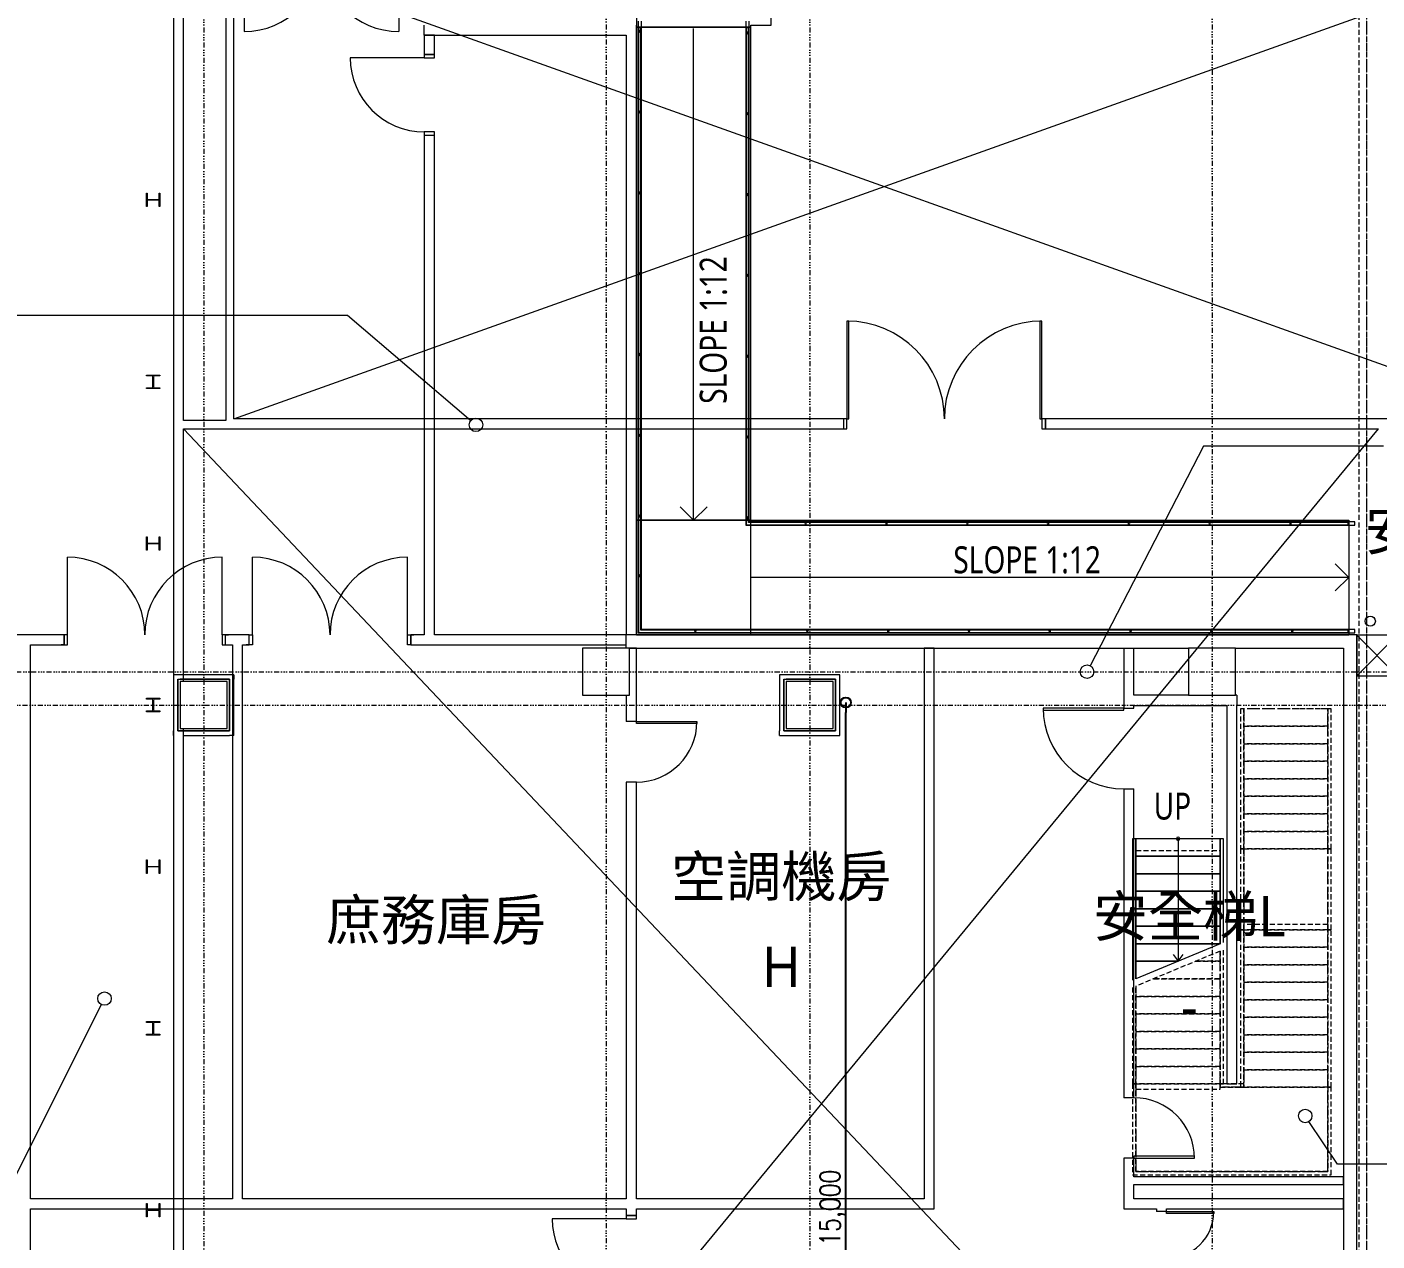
# Model space of a CAD drawing. Extents: x -168053 to 290600, y -560063 to 131745.
# Drawn here: x 240976 to 261025, y 7043 to 25068 of the extents above; entities that cross this region are included whole.
import ezdxf
from ezdxf.enums import TextEntityAlignment as Align

# ---------------------------------------------------------------- set-up
doc = ezdxf.new("R2010")
doc.units = 0
doc.header["$LTSCALE"] = 250
for name, pattern in [('H12PL1$0$DOTK1', [0.01, 0.005, -0.005]), ('H12PL1$0$JJP_三點線', [0.9, 0.3, -0.15, 0, -0.15, 0, -0.15, 0, -0.15]), ('H12PL1$0$JJP_虛線(退縮線、投影線、地下室範圍、非屬本工程、圖面分區)', [0.45, 0.3, -0.15]), ('H12PL1$0$虛線', [0.846667, 0.423333, -0.423333]), ('H12PL25$0$JJP_三點線', [0.9, 0.3, -0.15, 0, -0.15, 0, -0.15, 0, -0.15])]:
    doc.linetypes.add(name, pattern=pattern)
for name, color, linetype in [('H12PL1$0$A-OBJE-2D', 252, 'Continuous'), ('H12PL1$0$A-RAIL', 252, 'Continuous'), ('H12PL1$0$A-STRS', 252, 'Continuous'), ('H12PL1$0$A-TEXT', 252, 'Continuous'), ('H12PL1$0$A-WALL-EX', 252, 'Continuous'), ('H12PL1$0$A-WALL-IN', 252, 'Continuous'), ('H12PL1$0$A-ZONE', 252, 'Continuous'), ('H12PL1$0$Door', 252, 'Continuous'), ('H12PL1$0$L10_14_KABE1', 252, 'Continuous'), ('H12PL1$0$L10_14_SIAGE2', 252, 'Continuous'), ('H12PL1$0$L10_14_SUGATA3', 252, 'Continuous'), ('H12PL1$0$L10_14_SUGATAD', 252, 'Continuous'), ('H12PL1$0$S-COL', 252, 'Continuous'), ('H12PL1$0$S-GRID', 252, 'Continuous'), ('H12PL1$0$S-SLAB-SHOW', 252, 'Continuous'), ('H12PL25$0$A-OBJE-2D', 252, 'Continuous'), ('H12PL25$0$A-WALL-IN', 252, 'Continuous'), ('H12PL25$0$A-ZONE', 252, 'Continuous'), ('H12PL25$0$Door', 252, 'Continuous'), ('H12PL25$0$S-COL', 252, 'Continuous'), ('H12PL25$0$S-GRID', 252, 'Continuous'), ('XFM2P25-200K$0$arc-dim', 2, 'Continuous'), ('XFM2P25-200K$0$M-PIPE-CHWR13', 94, 'Continuous')]:
    doc.layers.add(name, color=color, linetype=linetype)
doc.styles.add('H12PL1$0$Standard', font='', dxfattribs={"width": 0.8})
doc.styles.add('H12PL25$0$Standard', font='', dxfattribs={"width": 0.8})
doc.styles.add('XFM2P25-200K$0$型式1', font='simplex.shx', dxfattribs={"width": 0.8, "bigfont": 'chineset.shx'})
doc.styles.get('H12PL1$0$Standard').set_extended_font_data('Microsoft JhengHei')
doc.styles.get('H12PL25$0$Standard').set_extended_font_data('Microsoft JhengHei')
doc.dimstyles.new('XFM2P25-200K$0$ADS-100R', dxfattribs={"dimscale": 100, "dimtxt": 3, "dimasz": 1.5, "dimexe": 0, "dimexo": 0, "dimgap": 0.1, "dimtad": 1, "dimdec": 1, "dimrnd": 0.1, "dimdsep": 46, "dimlunit": 6, "dimtxsty": 'XFM2P25-200K$0$型式1', "dimblk1": 'XFM2P25-200K$0$_Origin', "dimblk2": 'XFM2P25-200K$0$_Origin', "dimsah": 1, "dimcen": 0, "dimclrd": 2, "dimclre": 11, "dimclrt": 7, "dimadec": 0, "dimazin": 0, "dimtfac": 1, "dimtdec": 1, "dimtix": 1, "dimtmove": 2, "dimatfit": 3, "dimldrblk": 'XFM2P25-200K$0$_Origin', "dimfxl": 1, "dimtolj": 1, "dimarcsym": 0})

# ---------------------------------------------------------------- blocks, each defined once
blk = doc.blocks.new('XFM2P25-200K$0$_Origin')
at = {"color": 0, "lineweight": -2}
blk.add_line((0, 0), (-1, 0), dxfattribs=at)
blk.add_circle((0, 0), 0.5, dxfattribs=at)
blk = doc.blocks.new('*D28')
at = {"layer": 'DEFPOINTS', "color": 0, "transparency": 16777216}
for p in [(226737, 15037), (226737, 15037), (226737, 37)]:
    blk.add_point(p, dxfattribs=at)
at = {"layer": 'XFM2P25-200K$0$arc-dim', "color": 2, "lineweight": -2, "transparency": 16777216}
blk.add_line((226737, 187), (226737, 14887), dxfattribs=at)
at = {"layer": 'XFM2P25-200K$0$arc-dim', "color": 2, "lineweight": -2, "transparency": 16777216, "xscale": 150, "yscale": 150, "zscale": 150}
for p, rotation in [((226737, 15037), 90), ((226737, 37), 270)]:
    blk.add_blockref('XFM2P25-200K$0$_Origin', p, dxfattribs=dict(at, rotation=rotation))
at = {"layer": 'XFM2P25-200K$0$arc-dim', "color": 7, "transparency": 16777216, "insert": (226548, 7537), "char_height": 300, "attachment_point": 5, "rotation": 90, "style": 'XFM2P25-200K$0$型式1'}
blk.add_mtext('\\A1;15,000', dxfattribs=at)
blk = doc.blocks.new('H12PL25')
at = {"layer": 'H12PL25$0$A-OBJE-2D', "lineweight": 0}
for p, q in [((244050, 19250), (263350, 26150)), ((263350, 19250), (244050, 26150)), ((243300, 19100), (263350, -2100)), ((243550, -2100), (261050, 19100))]:
    blk.add_line(p, q, dxfattribs=at)
at = {"layer": 'H12PL25$0$A-WALL-IN', "lineweight": 0}
for p, q in [((253100, 19250), (253100, 19100)), ((256100, 19250), (256100, 19100))]:
    blk.add_line(p, q, dxfattribs=at)
at = {"layer": 'H12PL25$0$A-WALL-IN', "lineweight": 0, "flags": 128}
for points in [[(243150, 37225), (243150, 450)], [(243300, 19225), (243300, 26150)], [(243928, 26150), (243928, 19225)], [(244050, 19250), (244050, 26150)], [(253100, 19250), (244050, 19250)], [(263350, 19250), (256100, 19250)], [(243928, 19225), (243300, 19225)], [(243300, 19100), (244050, 19100)], [(243300, 15350), (243300, 19100)], [(244050, 19100), (253100, 19100)], [(256100, 19100), (261050, 19100)], [(243150, 15450), (243150, 15385)], [(244050, 15450), (243150, 15450)], [(244050, 15450), (244050, 15385)], [(252150, 15450), (252150, 15385)], [(252985, 15450), (252150, 15450)], [(253050, 15450), (252985, 15450)], [(253050, 14615), (253050, 15450)], [(243150, 15385), (243150, 14615)], [(243215, 14615), (243215, 15385)], [(243215, 15385), (243985, 15385)], [(243215, 15385), (243250, 15385)], [(243215, 15385), (243215, 14615)], [(243950, 15385), (243250, 15385)], [(243985, 15385), (243950, 15385)], [(243985, 15385), (243985, 14615)], [(243985, 14650), (243985, 15385)], [(244050, 14550), (244050, 15385)], [(252150, 15385), (252150, 14615)], [(252215, 14615), (252215, 15385)], [(252215, 15385), (252985, 15385)], [(252215, 15385), (252250, 15385)], [(252215, 15385), (252215, 14615)], [(252950, 15385), (252250, 15385)], [(252985, 15385), (252950, 15385)], [(252985, 15385), (252985, 14615)], [(252985, 14650), (252985, 15385)], [(243300, 450), (243300, 14650)], [(243985, 14615), (243985, 14650)], [(252985, 14615), (252985, 14650)], [(243150, 14550), (243150, 14615)], [(243150, 14550), (243150, 450)], [(243985, 14615), (243215, 14615)], [(243215, 14615), (243250, 14615)], [(243250, 14615), (243985, 14615)], [(243300, 450), (243300, 14550)], [(243300, 14550), (243985, 14550)], [(244050, 14550), (243985, 14550)], [(252150, 14550), (252150, 14615)], [(252150, 14550), (253050, 14550)], [(252985, 14615), (252215, 14615)], [(252215, 14615), (252250, 14615)], [(252250, 14615), (252985, 14615)], [(253050, 14550), (253050, 14615)]]:
    blk.add_lwpolyline(points, dxfattribs=at)
at = {"layer": 'H12PL25$0$Door', "lineweight": 0}
for p, q in [((244200, 26150), (244200, 25000)), ((246500, 26150), (246500, 25000)), ((253180, 20700), (253150, 20700)), ((253150, 20700), (253150, 19250)), ((253180, 19250), (253180, 20700)), ((256050, 20700), (256020, 20700)), ((256020, 20700), (256020, 19250)), ((256050, 19250), (256050, 20700)), ((253150, 19250), (253100, 19250)), ((253100, 19250), (253100, 19100)), ((253150, 19250), (253180, 19250)), ((253150, 19100), (253150, 19250)), ((256020, 19250), (256050, 19250)), ((256100, 19250), (256050, 19250)), ((256050, 19250), (256050, 19100)), ((256100, 19100), (256100, 19250)), ((253100, 19100), (253150, 19100)), ((256050, 19100), (256100, 19100))]:
    blk.add_line(p, q, dxfattribs=at)
for centre, radius, start, end in [((244200, 26150), 1150, 270, 0), ((246500, 26150), 1150, 180, 270), ((253150, 19250), 1450, 0, 90), ((256050, 19250), 1450, 90, 180)]:
    blk.add_arc(centre, radius, start, end, dxfattribs=at)
at = {"layer": 'H12PL25$0$S-COL', "lineweight": 0, "flags": 128}
for points in [[(242750, 22600), (242762, 22600), (242762, 22517, 0.41421356), (242775, 22504), (242925, 22504, 0.41421356), (242938, 22517), (242938, 22600), (242950, 22600), (242950, 22400), (242938, 22400), (242938, 22483, 0.41421356), (242925, 22496), (242775, 22496, 0.41421356), (242762, 22483), (242762, 22400), (242750, 22400)], [(242750, 19700), (242750, 19712), (242833, 19712, 0.41421356), (242846, 19725), (242846, 19875, 0.41421356), (242833, 19888), (242750, 19888), (242750, 19900), (242950, 19900), (242950, 19888), (242867, 19888, 0.41421356), (242854, 19875), (242854, 19725, 0.41421356), (242867, 19712), (242950, 19712), (242950, 19700)], [(242750, 17500), (242762, 17500), (242762, 17417, 0.41421356), (242775, 17404), (242925, 17404, 0.41421356), (242938, 17417), (242938, 17500), (242950, 17500), (242950, 17300), (242938, 17300), (242938, 17383, 0.41421356), (242925, 17396), (242775, 17396, 0.41421356), (242762, 17383), (242762, 17300), (242750, 17300)], [(242750, 14900), (242750, 14912), (242833, 14912, 0.41421356), (242846, 14925), (242846, 15075, 0.41421356), (242833, 15088), (242750, 15088), (242750, 15100), (242950, 15100), (242950, 15088), (242867, 15088, 0.41421356), (242854, 15075), (242854, 14925, 0.41421356), (242867, 14912), (242950, 14912), (242950, 14900)], [(242750, 12700), (242762, 12700), (242762, 12617, 0.41421356), (242775, 12604), (242925, 12604, 0.41421356), (242938, 12617), (242938, 12700), (242950, 12700), (242950, 12500), (242938, 12500), (242938, 12583, 0.41421356), (242925, 12596), (242775, 12596, 0.41421356), (242762, 12583), (242762, 12500), (242750, 12500)], [(242750, 10100), (242750, 10112), (242833, 10112, 0.41421356), (242846, 10125), (242846, 10275, 0.41421356), (242833, 10288), (242750, 10288), (242750, 10300), (242950, 10300), (242950, 10288), (242867, 10288, 0.41421356), (242854, 10275), (242854, 10125, 0.41421356), (242867, 10112), (242950, 10112), (242950, 10100)], [(242750, 7600), (242762, 7600), (242762, 7517, 0.41421356), (242775, 7504), (242925, 7504, 0.41421356), (242938, 7517), (242938, 7600), (242950, 7600), (242950, 7400), (242938, 7400), (242938, 7483, 0.41421356), (242925, 7496), (242775, 7496, 0.41421356), (242762, 7483), (242762, 7400), (242750, 7400)]]:
    blk.add_lwpolyline(points, format="xyb", close=True, dxfattribs=at)
for points in [[(243250, 14650), (243950, 14650), (243950, 15350), (243250, 15350)], [(252250, 14650), (252950, 14650), (252950, 15350), (252250, 15350)]]:
    blk.add_lwpolyline(points, close=True, dxfattribs=at)
at = {"layer": 'H12PL25$0$S-GRID', "linetype": 'H12PL25$0$JJP_三點線', "lineweight": 0}
for p, q in [((243600, 128250), (243600, -28000)), ((252600, 128250), (252600, -28000)), ((-29000, 15000), (289600, 15000))]:
    blk.add_line(p, q, dxfattribs=at)
at = {"layer": 'H12PL25$0$A-ZONE', "style": 'H12PL25$0$Standard'}
blk.add_text('安全梯L', height=600, dxfattribs=at).set_placement((262272.17, 17902.54), align=Align.TOP_CENTER)
blk = doc.blocks.new('H12PL1')
at = {"layer": 'H12PL1$0$A-OBJE-2D', "lineweight": 0}
for p, q in [((253900, 17250), (253700, 17450)), ((253900, 17250), (254100, 17450)), ((263630, 16400), (263430, 16600)), ((263630, 16400), (263430, 16200))]:
    blk.add_line(p, q, dxfattribs=at)
at = {"layer": 'H12PL1$0$A-OBJE-2D', "lineweight": 0, "flags": 128}
for points in [[(253900, 17250), (253900, 24550)], [(263630, 16400), (254750, 16400)]]:
    blk.add_lwpolyline(points, dxfattribs=at)
at = {"layer": 'H12PL1$0$A-RAIL', "lineweight": 0}
for p, q in [((253075, 24661.03), (253075, 24570)), ((253125, 24570), (253125, 24661.03)), ((254675, 24661.03), (254675, 24570)), ((254725, 24570), (254725, 24661.03)), ((253075, 24570), (253075, 17250)), ((253117.5, 24560), (253082.5, 24560)), ((253082.5, 24560), (253082.5, 17250)), ((253117.5, 24560), (253082.5, 24560)), ((253082.5, 24560), (253082.5, 17250)), ((253117.5, 17250), (253117.5, 24560)), ((253117.5, 17250), (253117.5, 24560)), ((253125, 17250), (253125, 24570)), ((254675, 24570), (254675, 17175)), ((254717.5, 24560), (254682.5, 24560)), ((254682.5, 24560), (254682.5, 17182.5)), ((254717.5, 24560), (254682.5, 24560)), ((254682.5, 24560), (254682.5, 17182.5)), ((254717.5, 17217.5), (254717.5, 24560)), ((254717.5, 17217.5), (254717.5, 24560)), ((254725, 17225), (254725, 24570)), ((253075, 17250), (253075, 15575)), ((253082.5, 17250), (253082.5, 15582.5)), ((253082.5, 17250), (253082.5, 15582.5)), ((253117.5, 15617.5), (253117.5, 17250)), ((253117.5, 15617.5), (253117.5, 17250)), ((253125, 15625), (253125, 17250)), ((254675, 17175), (263630, 17175)), ((254682.5, 17182.5), (263620, 17182.5)), ((254682.5, 17182.5), (263620, 17182.5)), ((263620, 17217.5), (254717.5, 17217.5)), ((263620, 17217.5), (254717.5, 17217.5)), ((263630, 17225), (254725, 17225)), ((263620, 17182.5), (263620, 17217.5)), ((263620, 17182.5), (263620, 17217.5)), ((263721.03, 17225), (263630, 17225)), ((263630, 17175), (263721.03, 17175)), ((263721.03, 17175), (263721.03, 17225)), ((253075, 15575), (254750, 15575)), ((253082.5, 15582.5), (254750, 15582.5)), ((253082.5, 15582.5), (254750, 15582.5)), ((254750, 15617.5), (253117.5, 15617.5)), ((254750, 15617.5), (253117.5, 15617.5)), ((254750, 15625), (253125, 15625)), ((263630, 15625), (254750, 15625)), ((263620, 15617.5), (254750, 15617.5)), ((263620, 15617.5), (254750, 15617.5)), ((254750, 15582.5), (263620, 15582.5)), ((254750, 15582.5), (263620, 15582.5)), ((254750, 15575), (263630, 15575)), ((263620, 15582.5), (263620, 15617.5)), ((263620, 15582.5), (263620, 15617.5)), ((263721.03, 15625), (263630, 15625)), ((263630, 15575), (263721.03, 15575)), ((263721.03, 15575), (263721.03, 15625))]:
    blk.add_line(p, q, dxfattribs=at)
at = {"layer": 'H12PL1$0$A-RAIL', "lineweight": 0, "flags": 128}
for points in [[(253112.5, 24510, 1), (253087.5, 24510, 1)], [(254712.5, 24485, 1), (254687.5, 24485, 1)], [(253112.5, 23310, 1), (253087.5, 23310, 1)], [(254712.5, 23285, 1), (254687.5, 23285, 1)], [(253112.5, 22110, 1), (253087.5, 22110, 1)], [(254712.5, 22085, 1), (254687.5, 22085, 1)], [(253112.5, 20910, 1), (253087.5, 20910, 1)], [(254712.5, 20885, 1), (254687.5, 20885, 1)], [(253112.5, 19710, 1), (253087.5, 19710, 1)], [(254712.5, 19685, 1), (254687.5, 19685, 1)], [(253112.5, 18510, 1), (253087.5, 18510, 1)], [(254712.5, 18485, 1), (254687.5, 18485, 1)], [(253112.5, 17310, 1), (253087.5, 17310, 1)], [(254712.5, 17285, 1), (254687.5, 17285, 1)], [(255565, 17212.5, 1), (255565, 17187.5, 1)], [(256765, 17212.5, 1), (256765, 17187.5, 1)], [(257965, 17212.5, 1), (257965, 17187.5, 1)], [(259165, 17212.5, 1), (259165, 17187.5, 1)], [(260365, 17212.5, 1), (260365, 17187.5, 1)], [(261565, 17212.5, 1), (261565, 17187.5, 1)], [(262765, 17212.5, 1), (262765, 17187.5, 1)], [(253112.5, 16425, 1), (253087.5, 16425, 1)], [(253925, 15612.5, 1), (253925, 15587.5, 1)], [(255590, 15612.5, 1), (255590, 15587.5, 1)], [(256790, 15612.5, 1), (256790, 15587.5, 1)], [(257990, 15612.5, 1), (257990, 15587.5, 1)], [(259190, 15612.5, 1), (259190, 15587.5, 1)], [(260390, 15612.5, 1), (260390, 15587.5, 1)], [(261590, 15612.5, 1), (261590, 15587.5, 1)], [(262790, 15612.5, 1), (262790, 15587.5, 1)]]:
    blk.add_lwpolyline(points, format="xyb", close=True, dxfattribs=at)
at = {"layer": 'H12PL1$0$A-STRS', "linetype": 'H12PL1$0$JJP_虛線(退縮線、投影線、地下室範圍、非屬本工程、圖面分區)', "lineweight": 0}
for p, q in [((262070, 14450), (262020, 14450)), ((262020, 14450), (262020, 12370)), ((262070, 12370), (262070, 14450)), ((263320, 14450), (262070, 14450)), ((262070, 14450), (262070, 14190)), ((263370, 14450), (263320, 14450)), ((263320, 14450), (263320, 12370)), ((263320, 14190), (263320, 14450)), ((263370, 12370), (263370, 14450)), ((262070, 14190), (263320, 14190)), ((263320, 14190), (262070, 14190)), ((262070, 14190), (262070, 13930)), ((262070, 14190), (263320, 14190)), ((263320, 13930), (263320, 14190)), ((262070, 13930), (263320, 13930)), ((263320, 13930), (262070, 13930)), ((262070, 13930), (262070, 13670)), ((262070, 13930), (263320, 13930)), ((263320, 13670), (263320, 13930)), ((262070, 13670), (263320, 13670)), ((263320, 13670), (262070, 13670)), ((262070, 13670), (262070, 13410)), ((262070, 13670), (263320, 13670)), ((263320, 13410), (263320, 13670)), ((262070, 13410), (263320, 13410)), ((263320, 13410), (262070, 13410)), ((262070, 13410), (262070, 13150)), ((262070, 13410), (263320, 13410)), ((263320, 13150), (263320, 13410)), ((262070, 13150), (263320, 13150)), ((263320, 13150), (262070, 13150)), ((262070, 13150), (262070, 12890)), ((262070, 13150), (263320, 13150)), ((263320, 12890), (263320, 13150)), ((262070, 12890), (263320, 12890)), ((263320, 12890), (262070, 12890)), ((262070, 12890), (262070, 12630)), ((262070, 12890), (263320, 12890)), ((263320, 12630), (263320, 12890)), ((262070, 12630), (263320, 12630)), ((262070, 12630), (262070, 12370)), ((263320, 12630), (262070, 12630)), ((262070, 12630), (263320, 12630)), ((263320, 12370), (263320, 12630)), ((260470, 12345.85), (261720, 12345.85)), ((262070, 12370), (262020, 12370)), ((262020, 12370), (262020, 11170)), ((262020, 12370), (262070, 12370)), ((262070, 11170), (262070, 12370)), ((262070, 12370), (263320, 12370)), ((262070, 12370), (263320, 12370)), ((262070, 12370), (263320, 12370)), ((262070, 12370), (262070, 11170)), ((263320, 12370), (262070, 12370)), ((262070, 12370), (263320, 12370)), ((263370, 12370), (263320, 12370)), ((263320, 12370), (263320, 11170)), ((263320, 12370), (263370, 12370)), ((263320, 11170), (263320, 12370)), ((263370, 11170), (263370, 12370)), ((263320, 11247.7), (262070, 11247.7)), ((262070, 11170), (262020, 11170)), ((262020, 11170), (262020, 8830)), ((262020, 11170), (262070, 11170)), ((262070, 8830), (262070, 11170)), ((262070, 11170), (263320, 11170)), ((262070, 11170), (263320, 11170)), ((262070, 11170), (263320, 11170)), ((263320, 11170), (262070, 11170)), ((262070, 11170), (262070, 10910)), ((262070, 11170), (263320, 11170)), ((263370, 11170), (263320, 11170)), ((263320, 11170), (263320, 8830)), ((263320, 11170), (263370, 11170)), ((263320, 10910), (263320, 11170)), ((263370, 8830), (263370, 11170)), ((261720, 10851.69), (260470, 10331.69)), ((261720, 10851.69), (261720, 8880)), ((261720, 10700), (261720, 10851.69)), ((261770, 8880), (261770, 10872.49)), ((262070, 10910), (263320, 10910)), ((263320, 10910), (262070, 10910)), ((262070, 10910), (262070, 10650)), ((262070, 10910), (263320, 10910)), ((263320, 10650), (263320, 10910)), ((261720, 10700), (261355.36, 10700)), ((261355.36, 10700), (261720, 10700)), ((261720, 10700), (261355.36, 10700)), ((261720, 10440), (261720, 10700)), ((262070, 10650), (263320, 10650)), ((263320, 10650), (262070, 10650)), ((262070, 10650), (262070, 10390)), ((262070, 10650), (263320, 10650)), ((263320, 10390), (263320, 10650)), ((261720, 10440), (260730.36, 10440)), ((260730.36, 10440), (261720, 10440)), ((261720, 10440), (260730.36, 10440)), ((261720, 10180), (261720, 10440)), ((260420, 10310.89), (260420, 8880)), ((260470, 8880), (260470, 10331.69)), ((260470, 10331.69), (260470, 10180)), ((262070, 10390), (263320, 10390)), ((263320, 10390), (262070, 10390)), ((262070, 10390), (262070, 10130)), ((262070, 10390), (263320, 10390)), ((263320, 10130), (263320, 10390)), ((261720, 10180), (260470, 10180)), ((260470, 10180), (261720, 10180)), ((261720, 10180), (260470, 10180)), ((260470, 10180), (260470, 9920)), ((261720, 9920), (261720, 10180)), ((262070, 10130), (263320, 10130)), ((263320, 10130), (262070, 10130)), ((262070, 10130), (262070, 9870)), ((262070, 10130), (263320, 10130)), ((263320, 9870), (263320, 10130)), ((261720, 9920), (260470, 9920)), ((260470, 9920), (261720, 9920)), ((261720, 9920), (260470, 9920)), ((260470, 9920), (260470, 9660)), ((261720, 9660), (261720, 9920)), ((262070, 9870), (263320, 9870)), ((263320, 9870), (262070, 9870)), ((262070, 9870), (262070, 9610)), ((262070, 9870), (263320, 9870)), ((263320, 9610), (263320, 9870)), ((261720, 9660), (260470, 9660)), ((260470, 9660), (261720, 9660)), ((261720, 9660), (260470, 9660)), ((260470, 9660), (260470, 9400)), ((261720, 9400), (261720, 9660)), ((262070, 9610), (263320, 9610)), ((263320, 9610), (262070, 9610)), ((262070, 9610), (262070, 9350)), ((262070, 9610), (263320, 9610)), ((263320, 9350), (263320, 9610)), ((261720, 9400), (260470, 9400)), ((260470, 9400), (261720, 9400)), ((261720, 9400), (260470, 9400)), ((260470, 9400), (260470, 9140)), ((261720, 9140), (261720, 9400)), ((262070, 9350), (263320, 9350)), ((263320, 9350), (262070, 9350)), ((262070, 9350), (262070, 9090)), ((262070, 9350), (263320, 9350)), ((263320, 9090), (263320, 9350)), ((261720, 9140), (260470, 9140)), ((260470, 9140), (261720, 9140)), ((261720, 9140), (260470, 9140)), ((260470, 9140), (260470, 8880)), ((261720, 8880), (261720, 9140)), ((262070, 9090), (263320, 9090)), ((262070, 9090), (262070, 8830)), ((263320, 9090), (262070, 9090)), ((262070, 9090), (263320, 9090)), ((263320, 8830), (263320, 9090)), ((260420, 8880), (260470, 8880)), ((260420, 8880), (260420, 7530)), ((260470, 8880), (260420, 8880)), ((260470, 7580), (260470, 8880)), ((261720, 8880), (260470, 8880)), ((261720, 8880), (260470, 8880)), ((261720, 8880), (260470, 8880)), ((260470, 8880), (261720, 8880)), ((261720, 8880), (260470, 8880)), ((260470, 8880), (260470, 7580)), ((261720, 8880), (261770, 8880)), ((261720, 8880), (261720, 8830)), ((261770, 8880), (261720, 8880)), ((261720, 8830), (261720, 8880)), ((261720, 8830), (262070, 8830)), ((261720, 8802.3), (261720, 8830)), ((262070, 8830), (261720, 8830)), ((262070, 8880), (261770, 8880)), ((262020, 8830), (262070, 8830)), ((262070, 8830), (262070, 8880)), ((262070, 8830), (263320, 8830)), ((262070, 8830), (263320, 8830)), ((262070, 8830), (263320, 8830)), ((263320, 8830), (262070, 8830)), ((262070, 8830), (263320, 8830)), ((263370, 8830), (263320, 8830)), ((263320, 8830), (263320, 7580)), ((263320, 8830), (263370, 8830)), ((263320, 7580), (263320, 8830)), ((263370, 7530), (263370, 8830)), ((260470, 8802.3), (261720, 8802.3)), ((260420, 7530), (263370, 7530)), ((263320, 7580), (260470, 7580)), ((260470, 7580), (263320, 7580))]:
    blk.add_line(p, q, dxfattribs=at)
at = {"layer": 'H12PL1$0$A-STRS', "linetype": 'H12PL1$0$虛線', "lineweight": 0}
for p, q in [((263320, 14450), (262070, 14450)), ((262070, 14450), (262070, 12370)), ((263320, 12370), (263320, 14450)), ((262070, 12370), (262070, 11247.7)), ((263320, 11247.7), (263320, 12370)), ((262070, 11247.7), (262070, 11170)), ((263320, 11170), (263320, 11247.7)), ((262070, 11170), (262070, 8830)), ((263320, 8830), (263320, 11170)), ((261720, 8880), (261720, 10851.69)), ((260470, 10331.69), (260470, 8880)), ((260470, 8880), (260470, 8802.3)), ((261720, 8830), (261720, 8880)), ((262070, 8830), (261720, 8830)), ((263320, 7580), (263320, 8830)), ((260470, 8802.3), (260470, 7580)), ((260470, 7580), (263320, 7580))]:
    blk.add_line(p, q, dxfattribs=at)
at = {"layer": 'H12PL1$0$A-STRS', "lineweight": 0}
for p, q in [((260420, 12520), (260420, 10419.2)), ((260470, 12520), (260420, 12520)), ((260470, 10440), (260470, 12520)), ((260470, 12520), (260470, 10440)), ((261720, 12520), (260470, 12520)), ((261720, 12520), (260470, 12520)), ((260470, 12520), (260470, 12260)), ((261095, 12520), (261095, 12260)), ((261720, 12520), (261720, 10960)), ((261770, 12520), (261720, 12520)), ((261720, 10960), (261720, 12520)), ((261720, 12260), (261720, 12520)), ((261770, 10980.8), (261770, 12520)), ((261720, 12260), (260470, 12260)), ((260470, 12260), (261720, 12260)), ((261720, 12260), (260470, 12260)), ((260470, 12260), (260470, 12000)), ((261095, 12260), (261095, 10700)), ((261720, 12000), (261720, 12260)), ((261720, 12000), (260470, 12000)), ((260470, 12000), (261720, 12000)), ((261720, 12000), (260470, 12000)), ((260470, 12000), (260470, 11740)), ((261720, 11740), (261720, 12000)), ((261720, 11740), (260470, 11740)), ((260470, 11740), (261720, 11740)), ((261720, 11740), (260470, 11740)), ((260470, 11740), (260470, 11480)), ((261720, 11480), (261720, 11740)), ((261720, 11480), (260470, 11480)), ((260470, 11480), (261720, 11480)), ((261720, 11480), (260470, 11480)), ((260470, 11480), (260470, 11220)), ((261720, 11220), (261720, 11480)), ((261720, 11220), (260470, 11220)), ((260470, 11220), (261720, 11220)), ((261720, 11220), (260470, 11220)), ((260470, 11220), (260470, 10960)), ((261720, 10960), (261720, 11220)), ((261720, 10960), (260470, 10960)), ((260470, 10960), (261720, 10960)), ((261720, 10960), (260470, 10960)), ((260470, 10960), (260470, 10700)), ((261720, 10960), (260470, 10440)), ((261095, 10700), (260470, 10700)), ((260470, 10700), (261095, 10700)), ((261095, 10700), (260470, 10700)), ((260470, 10700), (260470, 10440)), ((261020, 10800), (261095, 10700)), ((261095, 10700), (261170, 10800))]:
    blk.add_line(p, q, dxfattribs=at)
at = {"layer": 'H12PL1$0$A-STRS', "lineweight": 0, "flags": 128}
blk.add_lwpolyline([(261070, 12520, 1), (261120, 12520, 1)], format="xyb", close=True, dxfattribs=at)
at = {"layer": 'H12PL1$0$A-WALL-EX', "linetype": 'H12PL1$0$JJP_虛線(退縮線、投影線、地下室範圍、非屬本工程、圖面分區)', "lineweight": 0}
blk.add_line((263900, -2530), (263900, 30380), dxfattribs=at)
at = {"layer": 'H12PL1$0$A-WALL-EX', "lineweight": 0}
blk.add_line((253050, 15550), (252900, 15550), dxfattribs=at)
blk.add_line((253050, 15550), (252900, 15550), dxfattribs=at)
at = {"layer": 'H12PL1$0$A-WALL-EX', "linetype": 'H12PL1$0$JJP_虛線(退縮線、投影線、地下室範圍、非屬本工程、圖面分區)', "lineweight": 0, "flags": 128}
for points in [[(263900.03, -2650.03), (263900.03, 30500)], [(263780, 30380), (263780, -2530)], [(263780, 30380), (263780, -2530)], [(263900, -2650), (263900, 30380)]]:
    blk.add_lwpolyline(points, dxfattribs=at)
at = {"layer": 'H12PL1$0$A-WALL-EX', "lineweight": 0, "flags": 128}
for points in [[(253050, 26100), (253050, 15550)], [(253050, 26100), (253050, 15550)], [(249900, 24450), (249900, 24600)], [(253050, 24600), (253050, 15550)], [(253050, 24600), (253050, 15550)], [(253050, 15550), (253050, 24600)], [(249900, 24450), (252900, 24450)], [(252900, 24450), (252900, 15550)], [(252900, 15350), (252900, 15550)], [(263750, 15550), (253050, 15550)], [(263750, 15550), (263750, 15350)], [(252950, 15350), (261250, 15350)], [(261950, 15350), (263550, 15350)], [(263550, 15350), (263550, -350)], [(263750, -550), (263750, 15350)]]:
    blk.add_lwpolyline(points, dxfattribs=at)
at = {"layer": 'H12PL1$0$A-WALL-IN', "lineweight": 0}
for p, q in [((249900, 24165), (250050, 24165)), ((249900, 22965), (250050, 22965)), ((244550, 15550), (244507, 15550)), ((244550, 15400), (244550, 15550)), ((246950, 15550), (246993, 15550)), ((246950, 15400), (246950, 15550)), ((247300, 15550), (247257, 15550)), ((247300, 15400), (247300, 15550)), ((249700, 15550), (249743, 15550)), ((249700, 15400), (249700, 15550)), ((244550, 15400), (244507, 15400)), ((246950, 15400), (246993, 15400)), ((247300, 15400), (247257, 15400)), ((249700, 15400), (249743, 15400)), ((260290, 14460), (260440, 14460)), ((253050, 14260), (252900, 14260)), ((253050, 13360), (252900, 13360)), ((260290, 13260), (260440, 13260)), ((260440, 8675), (260290, 8675)), ((260440, 7775), (260290, 7775)), ((252900, 6925), (253050, 6925)), ((260925, 6985), (260775, 6985))]:
    blk.add_line(p, q, dxfattribs=at)
at = {"layer": 'H12PL1$0$A-WALL-IN', "lineweight": 0, "flags": 128}
for points in [[(249900, 24450), (249900, 24165)], [(250050, 24450), (249900, 24450)], [(250050, 24165), (250050, 24450)], [(249900, 22965), (249900, 15550)], [(250050, 15550), (250050, 22965)], [(244550, 15550), (243300, 15550)], [(247300, 15550), (246950, 15550)], [(249900, 15550), (249700, 15550)], [(252900, 15550), (250050, 15550)], [(252900, 15400), (252900, 15550)], [(244050, 15400), (244550, 15400)], [(244050, 7175), (244050, 15400)], [(246950, 15400), (247050, 15400)], [(247050, 15400), (247050, 7175)], [(247200, 7175), (247200, 15400)], [(247200, 15400), (247300, 15400)], [(249700, 15400), (252900, 15400)], [(253050, 15350), (252950, 15350)], [(253050, 14260), (253050, 15350)], [(257475, 15350), (257325, 15350)], [(257325, 15350), (257325, 7175)], [(257475, 7175), (257475, 15350)], [(260290, 15350), (260290, 14460)], [(260290, 15350), (260440, 15350)], [(260440, 14650), (260440, 15350)], [(252900, 14650), (252900, 14260)], [(261250, 14650), (260440, 14650)], [(261970, 14650), (261950, 14650)], [(261970, 14650), (261970, 14500)], [(260440, 14500), (261820, 14500)], [(260440, 14460), (260440, 14500)], [(261820, 14500), (261820, 8880)], [(261970, 8880), (261970, 14500)], [(252900, 13360), (252900, 7175)], [(253050, 7175), (253050, 13360)], [(260290, 13260), (260290, 8675)], [(260440, 8675), (260440, 13260)], [(261820, 8880), (261970, 8880)], [(260290, 7775), (260290, 7025)], [(260440, 7500), (260440, 7775)], [(263550, 7500), (260440, 7500)], [(263550, 7387.5), (263550, 7500)], [(260440, 7387.5), (263550, 7387.5)], [(260440, 7175), (260440, 7387.5)], [(247050, 7175), (244050, 7175)], [(244050, 7025), (252900, 7025)], [(244050, -350), (244050, 7025)], [(252900, 7175), (247200, 7175)], [(252900, 7025), (252900, 6925)], [(257325, 7175), (253050, 7175)], [(253050, 7025), (257475, 7025)], [(253050, 6925), (253050, 7025)], [(257475, 7025), (257475, 7175)], [(260290, 7025), (260440, 7025)], [(263550, 7175), (260440, 7175)], [(260440, 7025), (260775, 7025)], [(260775, 7025), (260775, 6985)], [(260925, 6985), (260925, 7025)], [(260925, 7025), (263550, 7025)], [(263550, 7025), (263550, 7175)]]:
    blk.add_lwpolyline(points, dxfattribs=at)
at = {"layer": 'H12PL1$0$A-ZONE', "lineweight": 0}
for p, q in [((242706.16, 20293.19), (248758.89, 20293.19)), ((248758.89, 20293.19), (250591.35, 18730.76)), ((261475.01, 18350.87), (259788.6, 15088.83)), ((264144.84, 18350.87), (261475.01, 18350.87)), ((243352.9, 6565.08), (245105.7, 10057.52)), ((263462.86, 7687.72), (263039.08, 8321.04)), ((266866.25, 7687.72), (263462.86, 7687.72))]:
    blk.add_line(p, q, dxfattribs=at)
for centre in [(250667.45, 18665.88), (259742.68, 15000), (245150.55, 10146.89), (262983.47, 8404.15)]:
    blk.add_circle(centre, 100, dxfattribs=at)
at = {"layer": 'H12PL1$0$Door', "lineweight": 0}
for p, q in [((249900, 24115), (248800, 24115)), ((249900, 24165), (249900, 24115)), ((250050, 24165), (249900, 24165)), ((249900, 24165), (250050, 24165)), ((249900, 24165), (250050, 24165)), ((249900, 24115), (250050, 24115)), ((250050, 24115), (250050, 24165)), ((250050, 23015), (249900, 23015)), ((249900, 23015), (249900, 22965)), ((249900, 22965), (250050, 22965)), ((249900, 22965), (250050, 22965)), ((249900, 22965), (250050, 22965)), ((250050, 22965), (250050, 23015)), ((244600, 15550), (244600, 16700)), ((246900, 15550), (246900, 16700)), ((247350, 15550), (247350, 16700)), ((249650, 15550), (249650, 16700)), ((244550, 15550), (244507, 15550)), ((244550, 15550), (244507, 15550)), ((244600, 15550), (244550, 15550)), ((244550, 15550), (244550, 15400)), ((244550, 15400), (244550, 15550)), ((244550, 15400), (244550, 15550)), ((244600, 15400), (244600, 15550)), ((246950, 15550), (246900, 15550)), ((246900, 15550), (246900, 15400)), ((246950, 15400), (246950, 15550)), ((246950, 15400), (246950, 15550)), ((246950, 15400), (246950, 15550)), ((246950, 15550), (246993, 15550)), ((246950, 15550), (246993, 15550)), ((247300, 15550), (247257, 15550)), ((247300, 15550), (247257, 15550)), ((247300, 15550), (247350, 15550)), ((247300, 15400), (247300, 15550)), ((247300, 15400), (247300, 15550)), ((247300, 15400), (247300, 15550)), ((247350, 15550), (247350, 15400)), ((249650, 15400), (249650, 15550)), ((249650, 15550), (249700, 15550)), ((249700, 15550), (249700, 15400)), ((249700, 15400), (249700, 15550)), ((249700, 15400), (249700, 15550)), ((249700, 15550), (249743, 15550)), ((249700, 15550), (249743, 15550)), ((244550, 15400), (244507, 15400)), ((244550, 15400), (244507, 15400)), ((244550, 15400), (244600, 15400)), ((246900, 15400), (246950, 15400)), ((246950, 15400), (246993, 15400)), ((246950, 15400), (246993, 15400)), ((247300, 15400), (247257, 15400)), ((247300, 15400), (247257, 15400)), ((247350, 15400), (247300, 15400)), ((249700, 15400), (249650, 15400)), ((249700, 15400), (249743, 15400)), ((249700, 15400), (249743, 15400)), ((260290, 14460), (259090, 14460)), ((259090, 14460), (259090, 14430)), ((260290, 14430), (260290, 14460)), ((260290, 14460), (260440, 14460)), ((253050, 14260), (252900, 14260)), ((253050, 14260), (253950, 14260)), ((253050, 14230), (253050, 14260)), ((253950, 14260), (253950, 14230)), ((259090, 14430), (260290, 14430)), ((253950, 14230), (253050, 14230)), ((253050, 13360), (252900, 13360)), ((260290, 13260), (260440, 13260)), ((260440, 8675), (260290, 8675)), ((260440, 7775), (260290, 7775)), ((261340, 7805), (260440, 7805)), ((260440, 7805), (260440, 7775)), ((260440, 7775), (261340, 7775)), ((261340, 7775), (261340, 7805)), ((252900, 6875), (251800, 6875)), ((252900, 6925), (252900, 6875)), ((253050, 6925), (252900, 6925)), ((252900, 6925), (253050, 6925)), ((252900, 6925), (253050, 6925)), ((252900, 6875), (253050, 6875)), ((253050, 6875), (253050, 6925)), ((260925, 6985), (260775, 6985)), ((260925, 6985), (261625, 6985)), ((260925, 6955), (260925, 6985)), ((261625, 6955), (260925, 6955)), ((261625, 6985), (261625, 6955))]:
    blk.add_line(p, q, dxfattribs=at)
for centre, radius, start, end in [((249900, 24115), 1100, 180, 270), ((244600, 15550), 1150, 0, 90), ((246900, 15550), 1150, 90, 180), ((247350, 15550), 1150, 0, 90), ((249650, 15550), 1150, 90, 180), ((260290, 14460), 1200, 180, 270), ((253050, 14260), 900, 270, 0), ((260440, 7775), 900, 0, 90), ((252900, 6875), 1100, 180, 270), ((260925, 6985), 700, 270, 0)]:
    blk.add_arc(centre, radius, start, end, dxfattribs=at)
at = {"layer": 'H12PL1$0$L10_14_KABE1', "lineweight": 0}
blk.add_line((263750, -550), (263750, 15550), dxfattribs=at)
at = {"layer": 'H12PL1$0$L10_14_SIAGE2', "lineweight": 0}
blk.add_circle((263950, 15750), 75, dxfattribs=at)
at = {"layer": 'H12PL1$0$L10_14_SUGATA3', "lineweight": 0}
for p, q in [((263750, 14941.14), (264350, 15541.14)), ((263750, 15541.14), (264350, 14941.14))]:
    blk.add_line(p, q, dxfattribs=at)
at = {"layer": 'H12PL1$0$L10_14_SUGATA3', "lineweight": 0, "flags": 128}
for points in [[(263750, 14941.14), (264350, 14941.14), (264350, 15541.14), (263750, 15541.14)], [(263750, 15541.14), (263750, 14941.14)]]:
    blk.add_lwpolyline(points, dxfattribs=at)
at = {"layer": 'H12PL1$0$L10_14_SUGATAD', "linetype": 'H12PL1$0$DOTK1', "lineweight": 0}
blk.add_line((263900, -2650), (263900, 26100), dxfattribs=at)
at = {"layer": 'H12PL1$0$S-COL', "lineweight": 0, "flags": 128}
for points in [[(252250, 14650), (252950, 14650), (252950, 15350), (252250, 15350)], [(261250, 14650), (261950, 14650), (261950, 15350), (261250, 15350)]]:
    blk.add_lwpolyline(points, close=True, dxfattribs=at)
at = {"layer": 'H12PL1$0$S-GRID', "linetype": 'H12PL1$0$JJP_三點線', "lineweight": 0}
for p, q in [((252600, 128250), (252600, -28000)), ((261600, 128250), (261600, -28000)), ((-29000, 15000), (289600, 15000))]:
    blk.add_line(p, q, dxfattribs=at)
at = {"layer": 'H12PL1$0$S-SLAB-SHOW', "lineweight": 0, "flags": 128}
for points in [[(255050, 26100), (253050, 26100), (253050, 24570), (254750.29, 24570), (254750.29, 24600), (255050, 24600)], [(253050, 15550), (254750, 15550), (254750, 17250), (253050, 17250)]]:
    blk.add_lwpolyline(points, close=True, dxfattribs=at)
for points in [[(253050, 24570), (253050, 17250)], [(254750, 24570), (253050, 24570)], [(254750, 17250), (254750, 24570)], [(253050, 17250), (254750, 17250)], [(254750, 15550), (254750, 17250)], [(254750, 17250), (263630, 17250)], [(263630, 17250), (263630, 15550)], [(254750, 15550), (263630, 15550)]]:
    blk.add_lwpolyline(points, dxfattribs=at)
at = {"layer": 'H12PL1$0$A-TEXT', "linetype": 'Continuous', "lineweight": 0, "insert": (253991.62, 18977.4), "char_height": 400, "attachment_point": 1, "rotation": 90, "style": 'H12PL1$0$Standard'}
blk.add_mtext('\\A1;SLOPE 1:12 ', dxfattribs=at)
at = {"layer": 'H12PL1$0$A-TEXT', "linetype": 'Continuous', "lineweight": 0, "char_height": 400, "style": 'H12PL1$0$Standard'}
for s, insert, attachment_point in [('\\A1;SLOPE 1:12 ', (257757.78, 16861.89), 1), ('\\A1;UP', (260732.67, 13002.15), 4)]:
    blk.add_mtext(s, dxfattribs=dict(at, insert=insert, attachment_point=attachment_point))
at = {"layer": 'H12PL1$0$A-ZONE', "style": 'H12PL1$0$Standard'}
for s, p in [('空調機房', (255201.93, 12259.71)), ('庶務庫房', (250074.01, 11614.86)), ('安全梯L', (261261.67, 11668.92)), ('H', (255201.93, 10917.81)), ('-', (261261.67, 10327.03))]:
    blk.add_text(s, height=600, dxfattribs=at).set_placement(p, align=Align.TOP_CENTER)
blk = doc.blocks.new('XFM2P25-200K$0$A$C8ab4c955')
at = {"layer": 'XFM2P25-200K$0$arc-dim'}
dim = blk.add_linear_dim(base=(226736.91, 15036.63), p1=(226736.91, 36.63), p2=(226736.91, 15036.63), angle=90, dimstyle='XFM2P25-200K$0$ADS-100R', dxfattribs=at)
dim.commit()
dim.dimension.update_dxf_attribs({"geometry": '*D28', "text_midpoint": (226548.34, 7536.63)})
blk = doc.blocks.new('XFM2P25-200K')
at = {"layer": 'XFM2P25-200K$0$M-PIPE-CHWR13'}
blk.add_blockref('XFM2P25-200K$0$A$C8ab4c955', (26400, 0), dxfattribs=at)

msp = doc.modelspace()

# ---------------------------------------------------------------- block references
msp.add_blockref('XFM2P25-200K', (0, 0))

# ---------------------------------------------------------------- next in the draw order: block references
msp.add_blockref('H12PL25', (0, 0))

# ---------------------------------------------------------------- next in the draw order: block references
msp.add_blockref('H12PL1', (-3024, 495))

doc.saveas('drawing.dxf')
